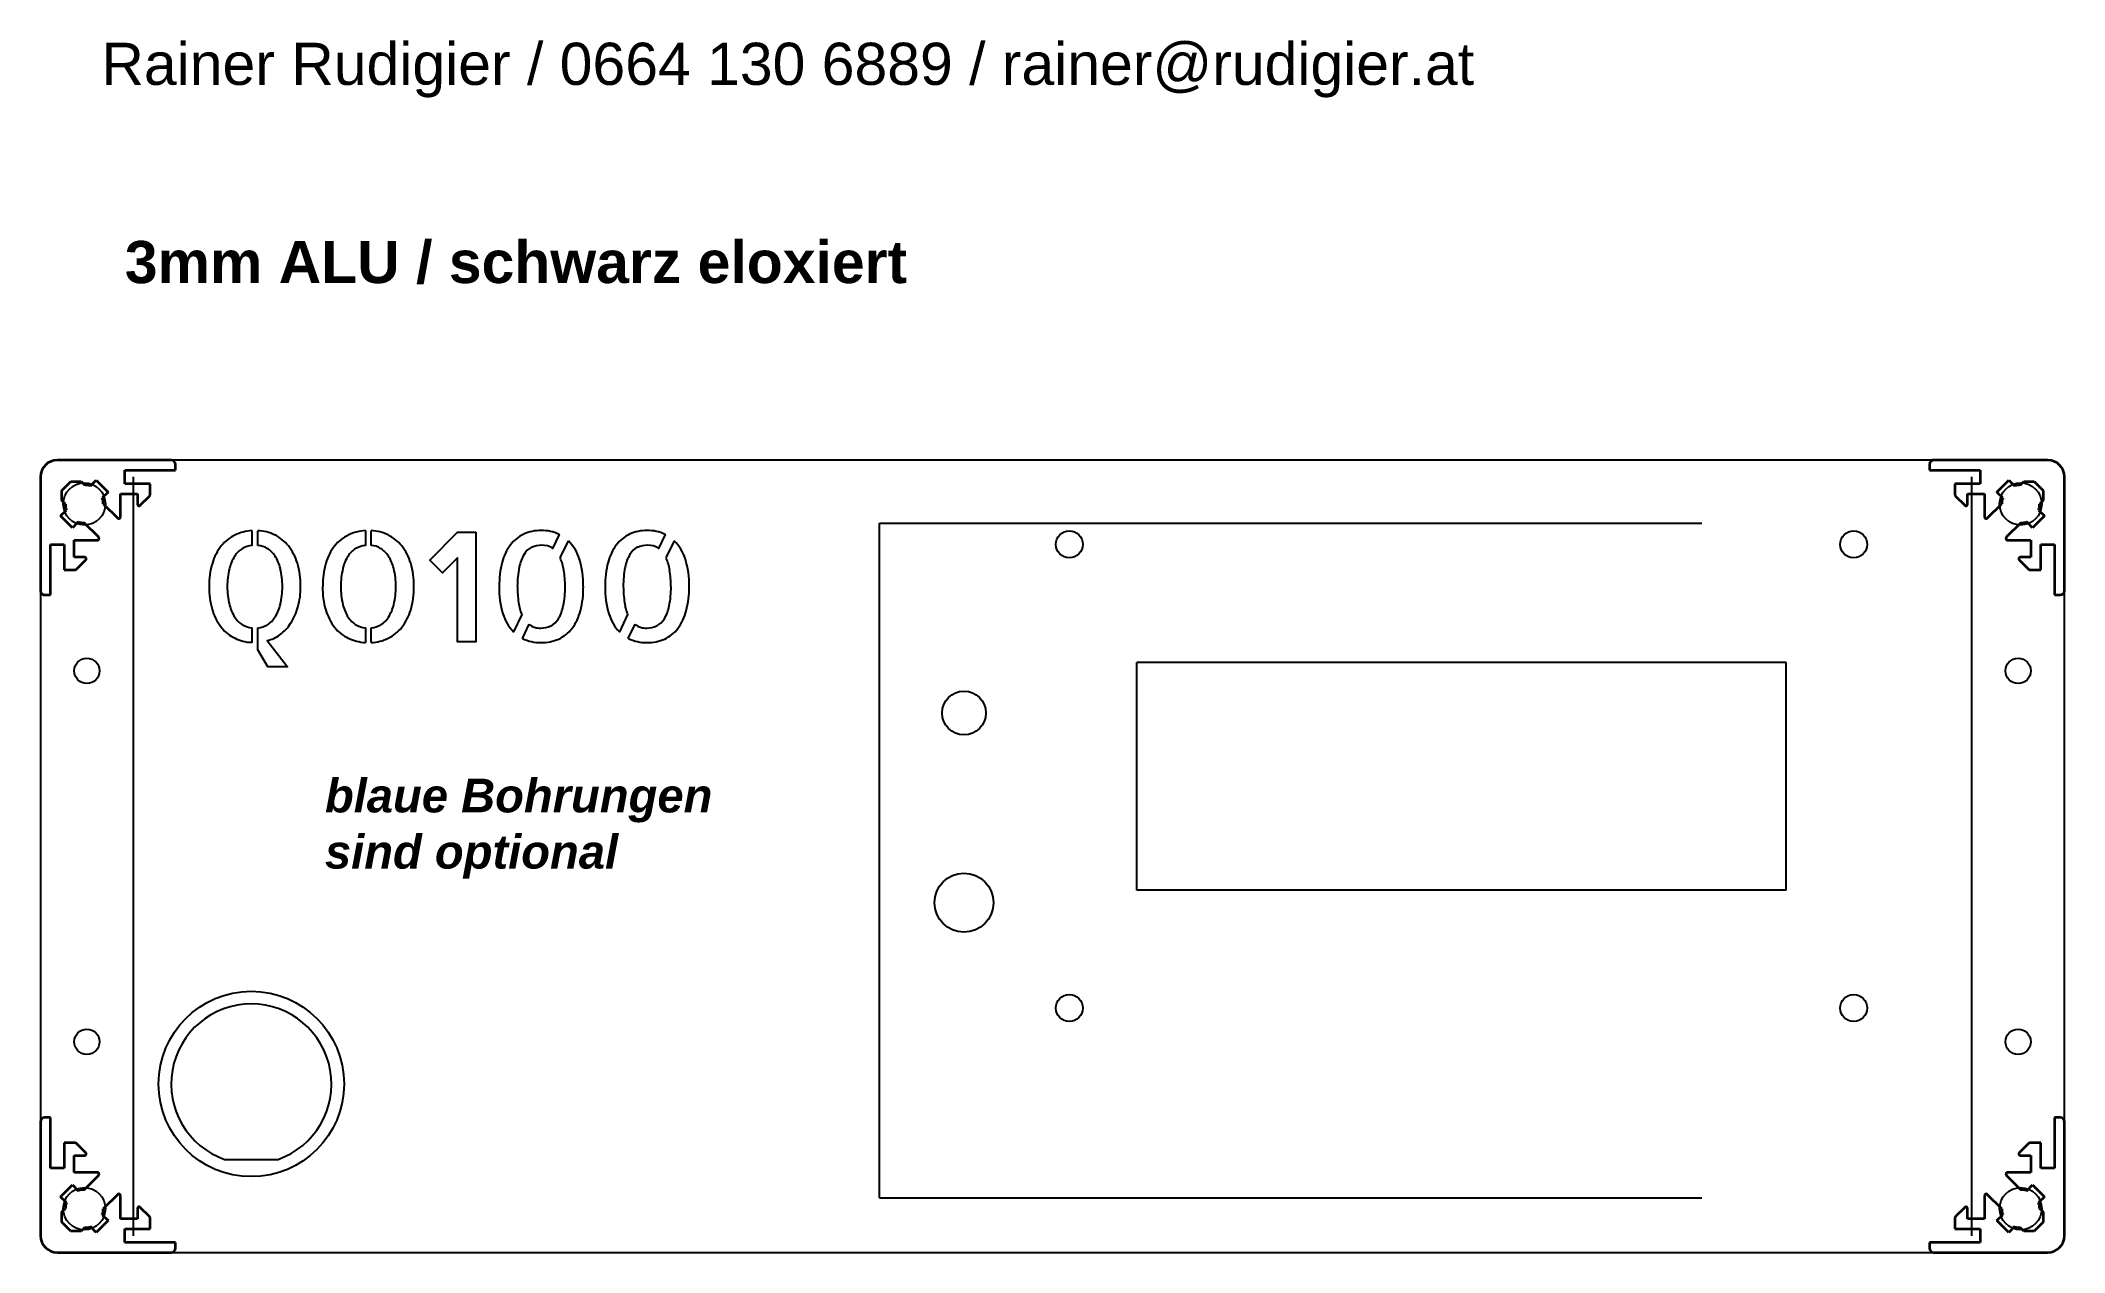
# Model space of a CAD drawing. Header units: millimetres. Extents: x 0 to 240, y 0 to 144.
import ezdxf

# ---------------------------------------------------------------- set-up
doc = ezdxf.new("R2010")
doc.units = ezdxf.units.MM
doc.layers.get('0').update_dxf_attribs({"lineweight": 25})
for name, color, linetype, lineweight, true_color in [('bemassung', 30, 'Continuous', 25, 0xff7f00), ('optional', 5, 'Continuous', 25, 0x0000ff), ('outline', 253, 'Continuous', 25, 0xa0a0a4)]:
    doc.layers.add(name, color=color, linetype=linetype, lineweight=lineweight, true_color=true_color)
doc.layers.add('SLD-0', color=179, linetype='Continuous', true_color=0x26264c)
doc.styles.add('textstyle11', font='arialbd.ttf')
doc.styles.add('textstyle12', font='arial.ttf')
doc.styles.add('textstyle13', font='arialbi.ttf')

# ---------------------------------------------------------------- blocks, each defined once
blk = doc.blocks.new('PROFIL')
at = {"layer": 'SLD-0', "lineweight": 35}
for p, q in [((-5.2, 10.3), (-5.2, -3.2)), ((-4, 10.8), (-4.7, 10.8)), ((-4, 4.8), (-4, 10.8)), ((-1.08, 7.8), (-2.4, 7.8)), ((-2.4, 7.8), (-2.4, 4.8)), ((0.16, 6.64), (-0.94, 7.74)), ((-2.4, 4.8), (-4, 4.8)), ((-1.2, 4.3), (-1.2, 6.3)), ((-1.2, 6.3), (0.02, 6.3)), ((-2.83, 1.41), (-1.41, 2.83)), ((-1.41, 2.83), (-0.72, 2.13)), ((1.55, 4.3), (-1.2, 4.3)), ((-0.01, 2.25), (1.7, 3.96)), ((-2.13, 0.72), (-2.83, 1.41)), ((-2.65, -0.39), (-2.25, 0.01)), ((3.96, 1.7), (2.25, -0.01)), ((4.3, -1.2), (4.3, 1.55)), ((6.3, 0.02), (6.3, -1.2)), ((7.74, -0.94), (6.64, 0.16)), ((-2.65, -1.59), (-2.65, -0.39)), ((-1.59, -2.65), (-2.65, -1.59)), ((0.01, -2.25), (-0.39, -2.65)), ((1.41, -2.83), (0.72, -2.13)), ((2.83, -1.41), (1.41, -2.83)), ((2.13, -0.72), (2.83, -1.41)), ((6.3, -1.2), (4.3, -1.2)), ((4.8, -4), (4.8, -2.4)), ((4.8, -2.4), (7.8, -2.4)), ((7.8, -2.4), (7.8, -1.08)), ((-0.39, -2.65), (-1.59, -2.65)), ((10.8, -4), (4.8, -4)), ((10.8, -4.7), (10.8, -4)), ((-3.2, -5.2), (10.3, -5.2))]:
    blk.add_line(p, q, dxfattribs=at)
for centre, radius, start, end in [((-4.7, 10.3), 0.5, 90, 180), ((-1.08, 7.6), 0.2, 44.9999, 89.9998), ((0.02, 6.5), 0.2, 270, 45.0001), ((1.55, 4.1), 0.2, 315, 89.9999), ((0, 0), 2.25, 161.3877, 179.6746), ((0, 0), 2.25, 90.3253, 108.6121), ((4.1, 1.55), 0.2, 0.0001, 135), ((6.5, 0.02), 0.2, 45.0001, 180.0001), ((0, 0), 2.25, 270.3253, 288.6121), ((0, 0), 2.25, 341.3877, 359.6746), ((7.6, -1.08), 0.2, 0.0001, 45), ((-3.2, -3.2), 2, 180, 270), ((10.3, -4.7), 0.5, 270, 0)]:
    blk.add_arc(centre, radius, start, end, dxfattribs=at)

msp = doc.modelspace()

# ---------------------------------------------------------------- linework, layer by layer
for p, q in [((238, 94), (2, 94)), ((0, 92), (0, 2)), ((240, 2), (240, 92)), ((207, 70), (130, 70)), ((130, 43), (130, 70)), ((207, 43), (207, 70)), ((207, 43), (130, 43)), ((21.81, 11.05), (28.19, 11.05)), ((2, 0), (238, 0))]:
    msp.add_line(p, q)
at = {"flags": 128}
for points in [[(23.05, 85.11), (23.05, 85.11), (23.05, 85.11)], [(25.06, 85.63), (25.06, 85.63), (25.06, 83.87), (25.06, 83.87)], [(25.79, 83.89), (25.79, 83.89), (25.79, 85.63), (25.79, 85.63)], [(27.79, 85.12), (27.79, 85.12), (27.79, 85.12)], [(36.5, 85.11), (36.5, 85.11), (36.5, 85.11)], [(38.52, 85.63), (38.52, 85.63), (38.52, 83.87), (38.52, 83.87)], [(39.22, 83.89), (39.22, 85.63), (39.22, 85.63)], [(41.23, 85.12), (41.23, 85.12), (41.23, 85.12)], [(51.61, 85.44), (51.61, 72.44), (49.46, 72.44), (49.46, 82.4), (47.67, 80.62), (46.16, 82.14), (49.46, 85.44), (51.61, 85.44)], [(57.3, 85.22), (57.3, 85.22), (57.3, 85.22)], [(59.37, 85.65), (59.37, 85.65), (59.37, 85.65)], [(61.5, 85.19), (61.5, 85.19), (60.73, 83.53), (60.73, 83.53)], [(61.63, 82.39), (62.6, 84.43), (62.6, 84.43)], [(69.85, 85.22), (69.85, 85.22), (69.85, 85.22)], [(71.93, 85.65), (71.93, 85.65), (71.93, 85.65)], [(74.06, 85.19), (74.06, 85.19), (73.29, 83.53), (73.29, 83.53)], [(74.19, 82.39), (75.16, 84.43), (75.16, 84.43)], [(20.38, 81.78), (20.38, 81.78), (20.38, 81.78)], [(21.44, 83.82), (21.44, 83.82), (21.44, 83.82)], [(23.03, 82.62), (23.03, 82.62), (23.03, 82.62)], [(23.94, 83.5), (23.94, 83.5), (23.94, 83.5)], [(26.89, 83.52), (26.89, 83.52), (26.89, 83.52)], [(27.8, 82.62), (27.8, 82.62), (27.8, 82.62)], [(29.39, 83.82), (29.39, 83.82), (29.39, 83.82)], [(30.46, 81.78), (30.46, 81.78), (30.46, 81.78)], [(33.84, 81.78), (33.84, 81.78), (33.84, 81.78)], [(34.9, 83.82), (34.9, 83.82), (34.9, 83.82)], [(36.47, 82.62), (36.47, 82.62), (36.47, 82.62)], [(37.39, 83.5), (37.39, 83.5), (37.39, 83.5)], [(39.22, 83.89), (39.22, 83.89)], [(40.34, 83.52), (40.34, 83.52), (40.34, 83.52)], [(41.26, 82.62), (41.26, 82.62), (41.26, 82.62)], [(42.83, 83.82), (42.83, 83.82), (42.83, 83.82)], [(43.9, 81.78), (43.9, 81.78), (43.9, 81.78)], [(54.74, 81.88), (54.74, 81.88), (54.74, 81.88)], [(55.73, 83.96), (55.73, 83.96), (55.73, 83.96)], [(57.34, 82.82), (57.34, 82.82), (57.34, 82.82)], [(58.24, 83.66), (58.24, 83.66), (58.24, 83.66)], [(59.42, 83.91), (59.42, 83.91), (59.42, 83.91)], [(61.63, 82.39), (61.63, 82.39)], [(61.64, 82.35), (61.64, 82.35), (61.64, 82.35)], [(63.91, 82.26), (63.91, 82.26), (63.91, 82.26)], [(67.3, 81.88), (67.3, 81.88), (67.3, 81.88)], [(68.29, 83.96), (68.29, 83.96), (68.29, 83.96)], [(69.9, 82.82), (69.9, 82.82), (69.9, 82.82)], [(70.8, 83.66), (70.8, 83.66), (70.8, 83.66)], [(71.98, 83.91), (71.98, 83.91), (71.98, 83.91)], [(74.19, 82.39), (74.19, 82.39)], [(74.2, 82.35), (74.2, 82.35), (74.2, 82.35)], [(76.47, 82.26), (76.47, 82.26), (76.47, 82.26)], [(22.41, 81.13), (22.41, 81.13), (22.41, 81.13)], [(28.44, 81.14), (28.44, 81.14), (28.44, 81.14)], [(35.86, 81.13), (35.86, 81.13), (35.86, 81.13)], [(41.89, 81.14), (41.89, 81.14), (41.89, 81.14)], [(56.77, 81.29), (56.77, 81.29), (56.77, 81.29)], [(62.05, 80.94), (62.05, 80.94), (62.05, 80.94)], [(69.33, 81.29), (69.33, 81.29), (69.33, 81.29)], [(74.61, 80.94), (74.61, 80.94), (74.61, 80.94)], [(20, 79), (20, 79), (20, 79)], [(22.15, 79), (22.15, 79), (22.15, 79)], [(22.41, 76.86), (22.41, 76.86), (22.41, 76.86)], [(28.44, 76.86), (28.44, 76.86), (28.44, 76.86)], [(28.7, 79), (28.7, 79), (28.7, 79)], [(30.85, 79), (30.85, 79), (30.85, 79)], [(33.46, 79), (33.46, 79), (33.46, 79)], [(35.61, 79), (35.61, 79), (35.61, 79)], [(35.86, 76.86), (35.86, 76.86), (35.86, 76.86)], [(41.89, 76.86), (41.89, 76.86), (41.89, 76.86)], [(42.14, 79), (42.14, 79), (42.14, 79)], [(44.29, 79), (44.29, 79), (44.29, 79)], [(54.39, 79), (54.39, 79), (54.39, 79)], [(56.55, 79), (56.55, 79), (56.55, 79)], [(56.69, 77.1), (56.69, 77.1), (56.69, 77.1)], [(62.21, 79), (62.21, 79), (62.21, 79)], [(64.36, 79), (64.36, 79), (64.36, 79)], [(66.95, 79), (66.95, 79), (66.95, 79)], [(69.11, 79), (69.11, 79), (69.11, 79)], [(69.25, 77.1), (69.25, 77.1), (69.25, 77.1)], [(74.77, 79), (74.77, 79), (74.77, 79)], [(76.92, 79), (76.92, 79), (76.92, 79)], [(20.35, 76.3), (20.35, 76.3), (20.35, 76.3)], [(23.04, 75.37), (23.04, 75.37), (23.04, 75.37)], [(23.96, 74.46), (23.96, 74.46), (23.96, 74.46)], [(26.91, 74.48), (26.91, 74.48), (26.91, 74.48)], [(27.81, 75.38), (27.81, 75.38), (27.81, 75.38)], [(29.67, 74.64), (29.67, 74.64), (29.67, 74.64)], [(30.53, 76.57), (30.53, 76.57), (30.53, 76.57)], [(33.84, 76.21), (33.84, 76.21), (33.84, 76.21)], [(36.48, 75.37), (36.48, 75.37), (36.48, 75.37)], [(37.41, 74.46), (37.41, 74.46), (37.41, 74.46)], [(40.35, 74.48), (40.35, 74.48), (40.35, 74.48)], [(41.27, 75.38), (41.27, 75.38), (41.27, 75.38)], [(43.9, 76.21), (43.9, 76.21), (43.9, 76.21)], [(54.84, 75.78), (54.84, 75.78), (54.84, 75.78)], [(57.06, 75.68), (57.06, 75.68), (56.09, 73.62), (56.09, 73.62)], [(57.15, 72.84), (57.15, 72.84), (57.94, 74.52), (57.94, 74.52)], [(61.42, 75.17), (61.42, 75.17), (61.42, 75.17)], [(61.99, 76.7), (61.99, 76.7), (61.99, 76.7)], [(64.02, 76.11), (64.02, 76.11), (64.02, 76.11)], [(67.4, 75.78), (67.4, 75.78), (67.4, 75.78)], [(69.62, 75.68), (69.62, 75.68), (68.65, 73.62), (68.65, 73.62)], [(69.7, 72.84), (69.7, 72.84), (70.5, 74.52), (70.5, 74.52)], [(73.97, 75.17), (73.97, 75.17), (73.97, 75.17)], [(74.55, 76.7), (74.55, 76.7), (74.55, 76.7)], [(76.58, 76.11), (76.58, 76.11), (76.58, 76.11)], [(21.34, 74.29), (21.34, 74.29), (21.34, 74.29)], [(22.85, 72.99), (22.85, 72.99), (22.85, 72.99)], [(25.06, 74.1), (25.06, 74.1), (25.06, 72.38), (24.74, 72.38), (24.74, 72.38)], [(26.86, 72.6), (26.86, 72.6), (29.3, 69.46), (26.97, 69.46), (25.79, 71.48), (25.79, 74.1), (25.79, 74.1)], [(28.4, 73.29), (28.4, 73.29), (28.4, 73.29)], [(34.9, 74.16), (34.9, 74.16), (34.9, 74.16)], [(36.51, 72.87), (36.51, 72.87), (36.51, 72.87)], [(38.52, 74.1), (38.52, 74.1), (38.52, 72.35), (38.52, 72.35)], [(39.22, 72.35), (39.22, 72.35), (39.22, 74.1), (39.22, 74.1)], [(41.24, 72.87), (41.24, 72.87), (41.24, 72.87)], [(42.83, 74.16), (42.83, 74.16), (42.83, 74.16)], [(59.32, 74.08), (59.32, 74.08), (59.32, 74.08)], [(59.37, 72.35), (59.37, 72.35), (59.37, 72.35)], [(60.51, 74.33), (60.51, 74.33), (60.51, 74.33)], [(61.45, 72.77), (61.45, 72.77), (61.45, 72.77)], [(63.02, 74.03), (63.02, 74.03), (63.02, 74.03)], [(71.88, 74.08), (71.88, 74.08), (71.88, 74.08)], [(71.93, 72.35), (71.93, 72.35), (71.93, 72.35)], [(73.07, 74.33), (73.07, 74.33), (73.07, 74.33)], [(74.01, 72.77), (74.01, 72.77), (74.01, 72.77)], [(75.58, 74.03), (75.58, 74.03), (75.58, 74.03)]]:
    msp.add_lwpolyline(points, dxfattribs=at)
for centre, radius in [((5.2, 88.8), 2.5), ((234.8, 88.8), 2.5), ((122, 84), 1.6), ((215, 84), 1.6), ((122, 29), 1.6), ((215, 29), 1.6), ((5.2, 5.2), 2.5), ((234.8, 5.2), 2.5)]:
    msp.add_circle(centre, radius)
for centre, radius, start, end in [((2, 92), 2, 90, 180), ((238, 92), 2, 0, 90), ((25.1, 80.89), 4.69, 115.9018, 141.3445), ((25.39, 80.22), 5.42, 93.4161, 115.5245), ((25.57, 80.6), 5.03, 63.8442, 87.5136), ((25.64, 80.82), 4.81, 38.6506, 63.4428), ((38.58, 80.88), 4.72, 116.1565, 141.3838), ((38.82, 80.27), 5.37, 93.2521, 115.6109), ((39.01, 80.6), 5.04, 63.8602, 87.5363), ((39.09, 80.84), 4.78, 38.5407, 63.4541), ((59.08, 81.39), 4.22, 115.0062, 142.5894), ((59.3, 80.79), 4.86, 89.1699, 114.348), ((59.47, 80.93), 4.72, 64.5546, 91.2559), ((59.03, 80.79), 5.09, 16.7475, 45.5737), ((71.64, 81.39), 4.22, 115.0062, 142.5894), ((71.86, 80.79), 4.86, 89.1699, 114.348), ((72.03, 80.93), 4.72, 64.5546, 91.2559), ((71.59, 80.79), 5.09, 16.7475, 45.5737), ((29.3, 79.15), 9.3, 163.579, 180.9114), ((26.26, 80.03), 6.13, 141.827, 163.4732), ((27.17, 79.99), 4.9, 147.627, 166.5301), ((25.33, 81.16), 2.72, 120.7197, 147.6563), ((25.39, 80.99), 2.9, 96.5152, 120.008), ((25.56, 81.34), 2.55, 58.7269, 84.9329), ((25.4, 81.09), 2.86, 32.532, 58.5356), ((23.7, 79.99), 4.88, 13.6952, 32.7019), ((24.54, 79.99), 6.18, 16.7777, 38.2955), ((21.8, 79.15), 9.05, 359.0698, 16.8968), ((42.76, 79.15), 9.3, 163.579, 180.9114), ((39.66, 80.06), 6.07, 141.7037, 163.5965), ((40.54, 80.06), 4.81, 147.8412, 167.0586), ((38.77, 81.15), 2.73, 120.4117, 147.4332), ((38.87, 80.9), 2.99, 96.6765, 119.5907), ((38.99, 81.28), 2.62, 59.0994, 84.9054), ((38.88, 81.1), 2.82, 32.578, 59.0159), ((37.27, 80.06), 4.74, 13.1591, 32.6837), ((37.95, 79.97), 6.22, 16.9021, 38.2953), ((35.18, 79.15), 9.11, 359.0744, 16.778), ((65.26, 79.17), 10.86, 165.5088, 180.8764), ((60.45, 80.43), 5.89, 143.28, 165.7327), ((61.47, 80.4), 4.79, 149.6088, 169.1861), ((59.17, 81.75), 2.12, 116.0986, 149.8106), ((59.38, 81.16), 2.74, 89.1391, 114.583), ((59.45, 81.54), 2.37, 57.3977, 90.7115), ((61.68, 82.39), 0.0488, 183.7314, 229.3987), ((56.34, 80.06), 5.78, 8.7662, 23.3666), ((53.97, 79.22), 10.39, 358.7642, 16.9961), ((77.81, 79.17), 10.86, 165.5088, 180.8764), ((73.01, 80.43), 5.89, 143.28, 165.7327), ((74.03, 80.4), 4.79, 149.6088, 169.1861), ((71.73, 81.75), 2.12, 116.0986, 149.8106), ((71.94, 81.16), 2.74, 89.1391, 114.583), ((72.01, 81.54), 2.37, 57.3977, 90.7115), ((74.24, 82.39), 0.0488, 183.7314, 229.3987), ((68.9, 80.06), 5.78, 8.7662, 23.3666), ((66.53, 79.22), 10.39, 358.7642, 16.9961), ((31.15, 79), 9, 166.2774, 179.9952), ((19.92, 79.03), 8.77, 359.7733, 13.9004), ((44.74, 79.02), 9.13, 166.6055, 180.1155), ((32.84, 79.01), 9.3, 359.9541, 13.2728), ((68.26, 79.03), 11.72, 168.8746, 180.1649), ((49.32, 78.93), 12.89, 0.3209, 8.9858), ((80.82, 79.03), 11.72, 168.8746, 180.1649), ((61.87, 78.93), 12.89, 0.3209, 8.9858), ((29.44, 78.86), 9.44, 179.1664, 195.7323), ((31.11, 78.99), 8.96, 179.9223, 193.7514), ((27.26, 78.05), 5, 193.7585, 212.4027), ((23.51, 78.06), 5.08, 328.0587, 346.2837), ((19.92, 78.97), 8.77, 346.0996, 0.2267), ((22.18, 78.9), 8.67, 344.3934, 0.6699), ((42.84, 78.86), 9.39, 179.1182, 196.3447), ((44.7, 78.97), 9.09, 179.8049, 193.422), ((40.63, 77.98), 4.9, 193.228, 212.1965), ((37.14, 77.97), 4.88, 327.8877, 346.8261), ((32.84, 78.99), 9.3, 346.7272, 0.0459), ((35.1, 78.86), 9.19, 343.2998, 0.8953), ((64.66, 78.77), 10.27, 178.729, 196.9402), ((71.09, 79.12), 14.54, 180.4713, 188.0015), ((62.53, 77.87), 5.89, 187.5708, 201.7922), ((50.35, 78.97), 11.86, 348.9407, 0.1388), ((53.41, 78.84), 10.96, 345.5741, 0.8505), ((77.22, 78.77), 10.27, 178.729, 196.9402), ((83.65, 79.12), 14.54, 180.4713, 188.0015), ((75.09, 77.87), 5.89, 187.5708, 201.7922), ((62.91, 78.97), 11.86, 348.9407, 0.1388), ((65.96, 78.84), 10.96, 345.5741, 0.8505), ((26.31, 77.98), 6.19, 195.7066, 216.5847), ((25.47, 76.9), 2.87, 212.2514, 238.28), ((25.29, 76.65), 2.56, 238.7571, 264.9896), ((25.46, 76.92), 2.84, 276.6315, 300.6708), ((25.43, 76.87), 2.82, 301.6039, 327.8598), ((25.24, 77.51), 5.27, 306.7488, 327.0654), ((23.79, 78.43), 6.99, 327.1573, 344.5131), ((39.68, 77.92), 6.09, 196.2685, 218.1744), ((38.87, 76.88), 2.82, 212.3101, 238.922), ((38.75, 76.7), 2.61, 239.0701, 264.849), ((38.89, 76.97), 2.89, 276.6239, 300.4178), ((38.94, 76.83), 2.75, 300.9467, 327.9857), ((37.92, 78.01), 6.24, 321.8259, 343.2352), ((60.11, 77.39), 5.52, 197.0033, 223.1457), ((59.24, 76.18), 2.11, 232.093, 272.1702), ((59.53, 76.31), 2.2, 296.3966, 328.9778), ((57.38, 77.56), 4.69, 329.3913, 349.4036), ((58.39, 77.52), 5.8, 322.9455, 345.8686), ((72.67, 77.39), 5.52, 197.0033, 223.1457), ((71.8, 76.18), 2.11, 232.093, 272.1702), ((72.09, 76.31), 2.2, 296.3966, 328.9778), ((69.94, 77.56), 4.69, 329.3913, 349.4036), ((70.95, 77.52), 5.8, 322.9455, 345.8686), ((25.15, 77.17), 4.78, 217.1085, 241.1608), ((25.35, 77.6), 5.25, 241.484, 263.3425), ((26.09, 76.37), 3.85, 281.5464, 306.7689), ((38.56, 77.1), 4.71, 218.7653, 244.1108), ((38.84, 77.76), 5.41, 244.4607, 266.5598), ((38.93, 77.65), 5.31, 273.1824, 295.7582), ((39.14, 77.11), 4.73, 296.3899, 321.4227), ((59.28, 77.19), 4.84, 243.8598, 271.098), ((59.35, 76.81), 2.73, 269.2913, 295.0466), ((59.45, 77.26), 4.91, 269.0178, 293.9905), ((59.66, 76.64), 4.26, 294.9022, 322.2164), ((71.84, 77.19), 4.84, 243.8598, 271.098), ((71.91, 76.81), 2.73, 269.2913, 295.0466), ((72.01, 77.26), 4.91, 269.0178, 293.9905), ((72.22, 76.64), 4.26, 294.9022, 322.2164), ((25, 20), 9.5, 289.5918, 250.4082), ((2, 2), 2, 180, 270), ((238, 2), 2, 270, 0)]:
    msp.add_arc(centre, radius, start, end)
at = {"layer": 'optional'}
for centre, radius in [((5.5, 69), 1.5), ((234.5, 69), 1.5), ((109.5, 64), 2.6), ((109.5, 41.5), 3.5), ((5.5, 25), 1.5), ((234.5, 25), 1.5)]:
    msp.add_circle(centre, radius, dxfattribs=at)
at = {"layer": 'outline'}
for p, q in [((11, 92), (11, 2)), ((229, 2), (229, 92)), ((99.5, 86.5), (197, 86.5)), ((99.5, 6.5), (99.5, 86.5)), ((99.5, 6.5), (197, 6.5))]:
    msp.add_line(p, q, dxfattribs=at)
msp.add_circle((25, 20), 11, dxfattribs=at)

# ---------------------------------------------------------------- block references
at = {"color": 7, "linetype": 'Continuous'}
for p, rotation in [((5.2, 88.8), 270), ((234.8, 88.8), 180), ((234.8, 5.2), 90)]:
    msp.add_blockref('PROFIL', p, dxfattribs=dict(at, rotation=rotation))
msp.add_blockref('PROFIL', (5.2, 5.2), dxfattribs=at)

# ---------------------------------------------------------------- texts
at = {"layer": 'bemassung', "char_height": 5, "attachment_point": 1}
for s, insert, style in [('Rainer Rudigier / 0664 130 6889 / rainer@rudigier.at', (7.22, 143.51), 'textstyle12'), ('3mm ALU / schwarz eloxiert', (10, 120), 'textstyle11')]:
    msp.add_mtext(s, dxfattribs=dict(at, insert=insert, style=style))
at = {"layer": 'optional', "insert": (33.73, 56.21), "char_height": 4, "attachment_point": 1, "style": 'textstyle13'}
msp.add_mtext('blaue Bohrungen\\Psind optional', dxfattribs=at)

doc.saveas('drawing.dxf')
